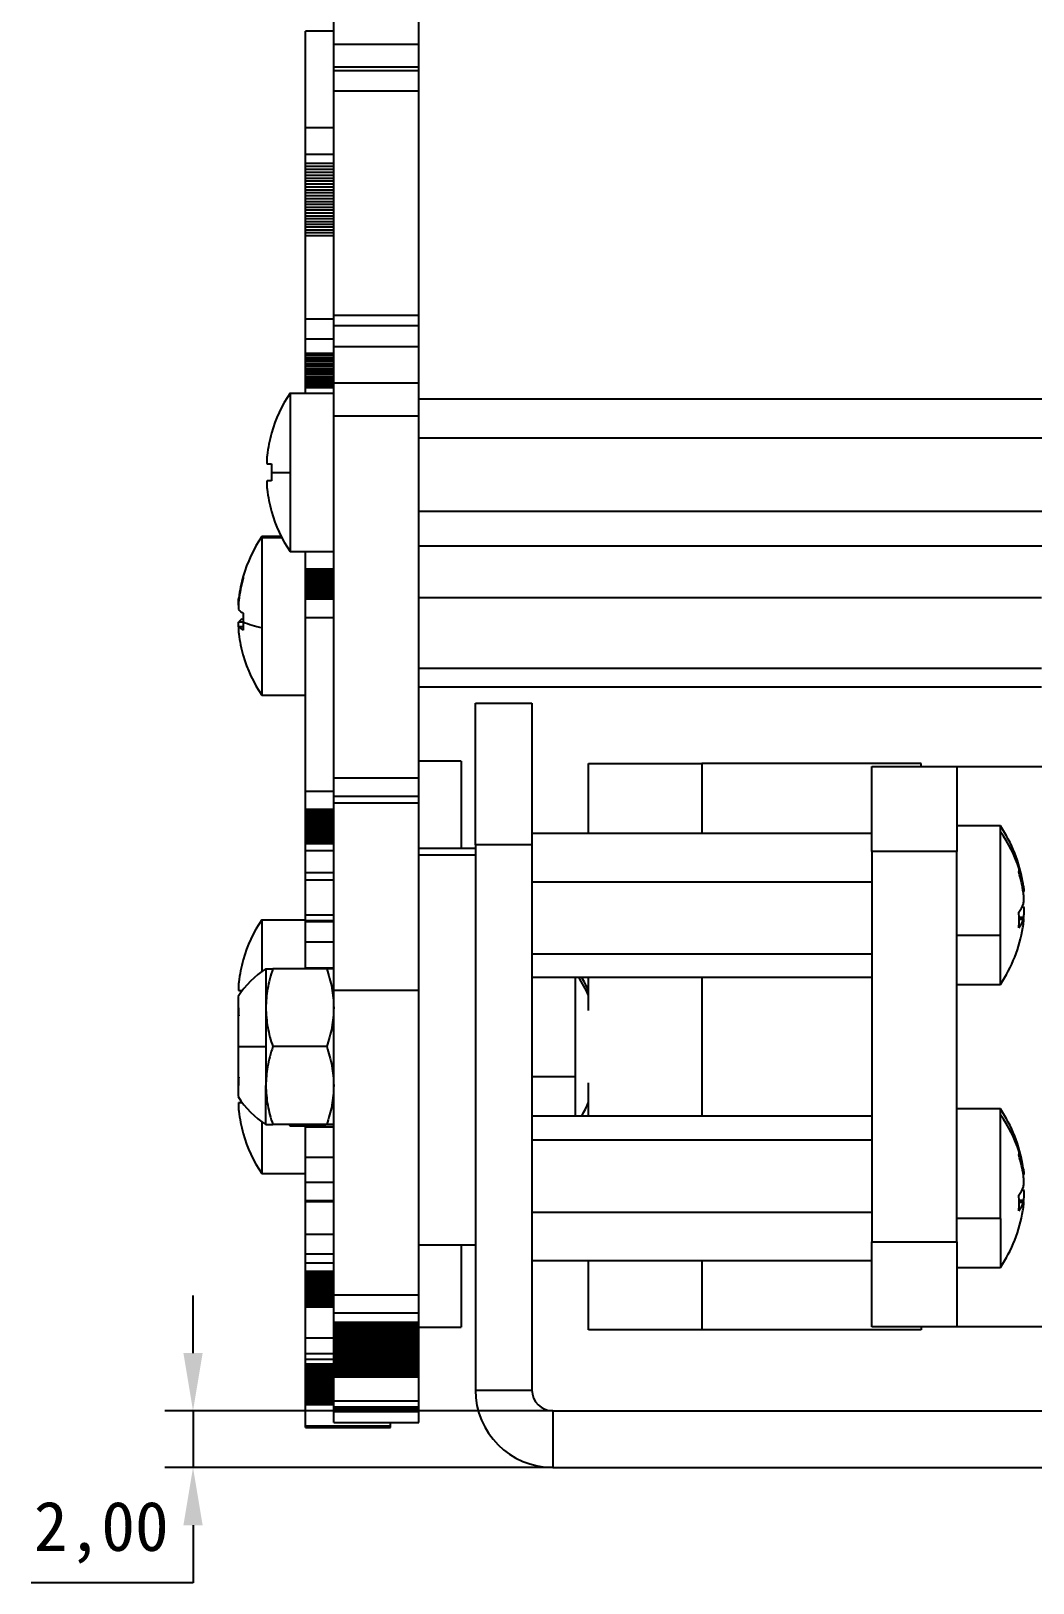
# Model space of a CAD drawing. Header units: millimetres. Extents: x 0 to 1189, y 0 to 841.
# Drawn here: x 188.5 to 259.3, y 164.7 to 274.3 of the extents above; entities that cross this region are included whole.
import ezdxf

# ---------------------------------------------------------------- set-up
doc = ezdxf.new("R2010")
doc.units = ezdxf.units.MM
doc.header["$PDSIZE"] = -1
doc.layers.add('标注层', color=4, linetype='Continuous', lineweight=25)
doc.dimstyles.new('ISO-25', dxfattribs={"dimtxt": 2.5, "dimasz": 2.5, "dimexe": 1.25, "dimexo": 0.625, "dimtad": 1, "dimtxsty": 'Standard', "dimcen": 2.5, "dimadec": 0, "dimazin": 0, "dimtfac": 1, "dimtmove": 0, "dimatfit": 3, "dimfxl": 1, "dimarcsym": 0})

# ---------------------------------------------------------------- blocks, each defined once
blk = doc.blocks.new('*D4')
at = {"layer": 'Defpoints', "color": 0, "transparency": 16777216}
for p in [(225.38, 176.83), (199.97, 172.83), (225.38, 172.83)]:
    blk.add_point(p, dxfattribs=at)
at = {"layer": '标注层', "color": 0, "lineweight": -2, "transparency": 16777216}
for p, q in [((199.97, 180.91), (199.97, 184.99)), ((225.38, 176.83), (197.97, 176.83)), ((199.97, 176.83), (199.97, 172.83)), ((225.38, 172.83), (197.97, 172.83)), ((199.97, 168.75), (199.97, 164.67)), ((199.97, 164.67), (188.53, 164.67))]:
    blk.add_line(p, q, dxfattribs=at)
at = {"layer": '标注层', "color": 0, "transparency": 16777216}
for points in [[(199.29, 180.91), (200.65, 180.91), (199.97, 176.83)], [(199.29, 168.75), (200.65, 168.75), (199.97, 172.83)]]:
    blk.add_solid(points, dxfattribs=at)
at = {"layer": '标注层', "color": 0, "transparency": 16777216, "insert": (193.49, 168.23), "char_height": 3.5, "attachment_point": 5}
blk.add_mtext('2,00', dxfattribs=at)

msp = doc.modelspace()

# ---------------------------------------------------------------- linework, layer by layer
at = {"color": 7, "linetype": 'Continuous', "lineweight": 25}
for p, q in [((209.911, 273.391), (209.911, 289.491)), ((215.911, 273.391), (215.911, 289.491)), ((209.911, 274.328), (207.911, 274.328)), ((207.911, 267.514), (207.911, 274.328)), ((209.911, 273.391), (215.911, 273.391)), ((209.911, 271.792), (209.911, 273.391)), ((215.911, 271.792), (215.911, 273.391)), ((209.911, 271.792), (215.911, 271.792)), ((209.911, 271.548), (209.911, 271.792)), ((209.911, 271.548), (215.911, 271.548)), ((209.911, 270.096), (209.911, 271.548)), ((215.911, 271.548), (215.911, 271.792)), ((215.911, 270.096), (215.911, 271.548)), ((209.911, 270.096), (215.911, 270.096)), ((209.911, 254.258), (209.911, 270.096)), ((215.911, 254.258), (215.911, 270.096)), ((207.911, 265.626), (207.911, 267.514)), ((207.911, 264.994), (207.911, 265.626)), ((207.911, 264.783), (207.911, 264.994)), ((207.911, 264.573), (207.911, 264.783)), ((207.911, 264.363), (207.911, 264.573)), ((207.911, 264.153), (207.911, 264.363)), ((207.911, 263.944), (207.911, 264.153)), ((207.911, 263.736), (207.911, 263.944)), ((207.911, 263.529), (207.911, 263.736)), ((207.911, 263.321), (207.911, 263.529)), ((207.911, 263.115), (207.911, 263.321)), ((207.911, 262.909), (207.911, 263.115)), ((207.911, 262.703), (207.911, 262.909)), ((207.911, 262.498), (207.911, 262.703)), ((207.911, 262.294), (207.911, 262.498)), ((207.911, 262.09), (207.911, 262.294)), ((207.911, 261.887), (207.911, 262.09)), ((207.911, 261.685), (207.911, 261.887)), ((207.911, 261.483), (207.911, 261.685)), ((207.911, 261.281), (207.911, 261.483)), ((207.911, 261.081), (207.911, 261.281)), ((207.911, 260.881), (207.911, 261.081)), ((207.911, 260.681), (207.911, 260.881)), ((207.911, 260.482), (207.911, 260.681)), ((207.911, 260.284), (207.911, 260.482)), ((207.911, 260.086), (207.911, 260.284)), ((207.911, 259.855), (207.911, 260.086)), ((209.911, 259.855), (207.911, 259.855)), ((207.911, 253.998), (207.911, 259.855)), ((207.911, 252.588), (207.911, 253.998)), ((209.911, 254.258), (215.911, 254.258)), ((209.911, 253.524), (209.911, 254.258)), ((209.911, 253.524), (215.911, 253.524)), ((209.911, 252.028), (209.911, 253.524)), ((215.911, 253.524), (215.911, 254.258)), ((215.911, 252.028), (215.911, 253.524)), ((207.911, 251.576), (207.911, 252.588)), ((207.911, 251.423), (207.911, 251.576)), ((207.911, 251.27), (207.911, 251.423)), ((207.911, 251.118), (207.911, 251.27)), ((209.911, 252.028), (215.911, 252.028)), ((209.911, 249.46), (209.911, 252.028)), ((215.911, 249.46), (215.911, 252.028)), ((207.911, 250.967), (207.911, 251.118)), ((207.911, 250.816), (207.911, 250.967)), ((207.911, 250.666), (207.911, 250.816)), ((207.911, 250.517), (207.911, 250.666)), ((207.911, 250.368), (207.911, 250.517)), ((207.911, 250.22), (207.911, 250.368)), ((207.911, 250.073), (207.911, 250.22)), ((207.911, 249.927), (207.911, 250.073)), ((207.911, 249.781), (207.911, 249.927)), ((207.911, 249.636), (207.911, 249.781)), ((207.911, 249.491), (207.911, 249.636)), ((207.911, 249.348), (207.911, 249.491)), ((207.911, 249.205), (207.911, 249.348)), ((207.911, 249.112), (207.911, 249.205)), ((209.911, 249.112), (207.911, 249.112)), ((207.911, 248.746), (207.911, 249.112)), ((209.911, 249.46), (215.911, 249.46)), ((209.911, 247.148), (209.911, 249.46)), ((215.911, 247.148), (215.911, 249.46)), ((206.826, 248.746), (206.826, 243.146)), ((206.826, 248.746), (209.911, 248.746)), ((215.911, 248.339), (265.911, 248.339)), ((209.911, 247.148), (215.911, 247.148)), ((209.911, 221.551), (209.911, 247.148)), ((215.911, 221.551), (215.911, 247.148)), ((205.519, 245.91), (205.503, 245.92)), ((215.911, 245.591), (265.911, 245.591)), ((205.201, 243.746), (205.519, 243.746)), ((205.519, 242.546), (205.201, 242.546)), ((205.503, 243.146), (206.826, 243.146)), ((206.826, 243.146), (206.826, 237.546)), ((215.911, 240.398), (265.911, 240.398)), ((206.203, 238.603), (204.826, 238.603)), ((204.826, 238.603), (204.826, 238.541)), ((204.826, 238.541), (204.826, 232.174)), ((206.826, 237.546), (209.911, 237.546)), ((207.911, 236.322), (207.911, 237.546)), ((215.911, 237.953), (265.911, 237.953)), ((207.911, 236.208), (207.911, 236.322)), ((207.911, 236.097), (207.911, 236.208)), ((207.911, 235.987), (207.911, 236.097)), ((207.911, 235.88), (207.911, 235.987)), ((207.911, 235.776), (207.911, 235.88)), ((207.911, 235.673), (207.911, 235.776)), ((207.911, 235.573), (207.911, 235.673)), ((207.911, 235.475), (207.911, 235.573)), ((207.911, 235.38), (207.911, 235.475)), ((207.911, 235.287), (207.911, 235.38)), ((207.911, 235.196), (207.911, 235.287)), ((207.911, 235.107), (207.911, 235.196)), ((207.911, 235.02), (207.911, 235.107)), ((207.911, 234.936), (207.911, 235.02)), ((207.911, 234.854), (207.911, 234.936)), ((207.911, 234.773), (207.911, 234.854)), ((207.911, 234.696), (207.911, 234.773)), ((207.911, 234.62), (207.911, 234.696)), ((207.911, 234.546), (207.911, 234.62)), ((207.911, 234.475), (207.911, 234.546)), ((207.911, 234.405), (207.911, 234.475)), ((207.911, 234.338), (207.911, 234.405)), ((207.911, 234.272), (207.911, 234.338)), ((207.911, 234.209), (207.911, 234.272)), ((207.911, 232.882), (207.911, 234.209)), ((215.911, 234.312), (259.911, 234.312)), ((207.911, 220.614), (207.911, 232.882)), ((203.509, 232.239), (203.139, 232.239)), ((204.826, 232.174), (204.826, 227.403)), ((215.911, 229.303), (259.911, 229.303)), ((204.826, 227.403), (207.911, 227.403)), ((215.911, 227.993), (259.911, 227.993)), ((219.911, 226.829), (223.911, 226.829)), ((219.911, 216.829), (219.911, 226.829)), ((223.911, 226.829), (223.911, 216.829)), ((218.911, 222.743), (215.911, 222.743)), ((218.911, 222.743), (218.911, 216.566)), ((209.911, 221.551), (215.911, 221.551)), ((209.911, 220.275), (209.911, 221.551)), ((215.911, 220.275), (215.911, 221.551)), ((227.911, 217.655), (227.911, 222.566)), ((227.911, 222.566), (235.911, 222.566)), ((235.911, 222.566), (235.911, 217.655)), ((251.411, 222.566), (235.911, 222.566)), ((247.911, 222.366), (253.911, 222.366)), ((247.911, 216.366), (247.911, 222.366)), ((251.411, 222.366), (251.411, 222.566)), ((253.911, 222.366), (253.911, 216.366)), ((253.911, 222.366), (284.411, 222.366)), ((207.911, 220.614), (209.911, 220.614)), ((207.911, 219.342), (207.911, 220.614)), ((207.911, 219.342), (209.911, 219.342)), ((207.911, 219.276), (207.911, 219.342)), ((209.911, 220.275), (215.911, 220.275)), ((209.911, 219.784), (209.911, 220.275)), ((209.911, 219.784), (215.911, 219.784)), ((209.911, 206.555), (209.911, 219.784)), ((215.911, 219.784), (215.911, 220.275)), ((215.911, 206.555), (215.911, 219.784)), ((207.911, 219.21), (207.911, 219.276)), ((207.911, 219.144), (207.911, 219.21)), ((207.911, 219.079), (207.911, 219.144)), ((207.911, 219.013), (207.911, 219.079)), ((207.911, 218.948), (207.911, 219.013)), ((207.911, 218.883), (207.911, 218.948)), ((207.911, 218.818), (207.911, 218.883)), ((207.911, 218.754), (207.911, 218.818)), ((207.911, 218.689), (207.911, 218.754)), ((207.911, 218.625), (207.911, 218.689)), ((207.911, 218.561), (207.911, 218.625)), ((207.911, 218.497), (207.911, 218.561)), ((207.911, 218.434), (207.911, 218.497)), ((207.911, 218.371), (207.911, 218.434)), ((207.911, 218.308), (207.911, 218.371)), ((207.911, 218.245), (207.911, 218.308)), ((207.911, 218.182), (207.911, 218.245)), ((207.911, 218.12), (207.911, 218.182)), ((207.911, 218.059), (207.911, 218.12)), ((207.911, 217.997), (207.911, 218.059)), ((207.911, 217.937), (207.911, 217.997)), ((207.911, 217.876), (207.911, 217.937)), ((207.911, 217.816), (207.911, 217.876)), ((207.911, 217.757), (207.911, 217.816)), ((207.911, 217.698), (207.911, 217.757)), ((207.911, 217.639), (207.911, 217.698)), ((207.911, 217.582), (207.911, 217.639)), ((207.911, 217.524), (207.911, 217.582)), ((207.911, 217.467), (207.911, 217.524)), ((207.911, 217.411), (207.911, 217.467)), ((207.911, 217.355), (207.911, 217.411)), ((207.911, 217.3), (207.911, 217.355)), ((207.911, 217.246), (207.911, 217.3)), ((207.911, 217.192), (207.911, 217.246)), ((207.911, 217.138), (207.911, 217.192)), ((207.911, 217.085), (207.911, 217.138)), ((223.911, 217.655), (247.911, 217.655)), ((256.996, 218.166), (253.911, 218.166)), ((256.996, 217.741), (256.996, 218.166)), ((256.996, 210.427), (256.996, 217.741)), ((207.911, 217.033), (207.911, 217.085)), ((207.911, 216.981), (207.911, 217.033)), ((207.911, 216.93), (207.911, 216.981)), ((207.911, 216.93), (209.911, 216.93)), ((207.911, 216.424), (207.911, 216.93)), ((207.911, 216.424), (209.911, 216.424)), ((207.911, 214.877), (207.911, 216.424)), ((219.911, 216.566), (215.911, 216.566)), ((215.911, 216.121), (219.911, 216.121)), ((223.911, 216.829), (219.911, 216.829)), ((219.911, 216.829), (219.911, 178.302)), ((223.911, 216.829), (223.911, 178.302)), ((253.911, 216.366), (247.911, 216.366)), ((247.911, 216.366), (247.911, 188.766)), ((253.911, 215.088), (253.911, 216.366)), ((253.911, 210.427), (253.911, 215.088)), ((207.911, 214.351), (207.911, 214.877)), ((207.911, 211.883), (207.911, 214.351)), ((223.911, 214.2), (247.911, 214.2)), ((258.609, 213.533), (258.683, 213.533)), ((207.911, 211.473), (207.911, 211.883)), ((204.826, 211.532), (204.826, 207.871)), ((204.826, 211.532), (207.911, 211.532)), ((207.911, 211.472), (207.911, 211.473)), ((207.911, 211.473), (209.911, 211.473)), ((207.911, 211.473), (207.911, 211.473)), ((207.911, 211.471), (207.911, 211.472)), ((207.911, 211.469), (207.911, 211.471)), ((207.911, 211.467), (207.911, 211.469)), ((207.911, 211.464), (207.911, 211.467)), ((207.911, 211.461), (207.911, 211.464)), ((207.911, 211.458), (207.911, 211.461)), ((207.911, 211.454), (207.911, 211.458)), ((207.911, 211.449), (207.911, 211.454)), ((207.911, 211.445), (207.911, 211.449)), ((207.911, 211.439), (207.911, 211.445)), ((207.911, 211.434), (207.911, 211.439)), ((207.911, 211.427), (207.911, 211.434)), ((207.911, 211.421), (207.911, 211.427)), ((207.911, 211.414), (207.911, 211.421)), ((207.911, 211.414), (209.911, 211.414)), ((207.911, 211.405), (207.911, 211.414)), ((207.911, 211.405), (209.911, 211.405)), ((207.911, 209.966), (207.911, 211.405)), ((258.683, 211.598), (258.318, 211.598)), ((207.911, 208.14), (207.911, 209.966)), ((256.996, 210.427), (253.911, 210.427)), ((253.911, 210.044), (253.911, 210.427)), ((253.911, 195.088), (253.911, 210.044)), ((256.996, 206.966), (256.996, 210.427)), ((203.503, 208.705), (203.519, 208.696)), ((223.911, 209.112), (247.911, 209.112)), ((205.111, 208.066), (205.111, 205.316)), ((209.42, 208.066), (205.602, 208.066)), ((207.911, 208.066), (207.911, 208.14)), ((223.911, 207.477), (247.911, 207.477)), ((226.996, 200.427), (226.996, 207.477)), ((227.911, 205.128), (227.911, 207.477)), ((235.911, 207.477), (235.911, 197.667)), ((203.201, 206.532), (203.45, 206.532)), ((209.911, 206.555), (215.911, 206.555)), ((209.911, 185.02), (209.911, 206.555)), ((215.911, 185.02), (215.911, 206.555)), ((253.911, 206.966), (256.996, 206.966)), ((203.147, 206.098), (203.147, 202.566)), ((205.111, 205.316), (205.111, 202.566)), ((203.147, 202.566), (205.111, 202.566)), ((203.147, 202.566), (203.147, 199.034)), ((205.111, 202.566), (205.111, 199.816)), ((209.42, 202.566), (205.602, 202.566)), ((205.111, 197.066), (205.111, 199.816)), ((226.996, 200.427), (223.911, 200.427)), ((226.996, 197.667), (226.996, 200.427)), ((227.911, 197.667), (227.911, 200.004)), ((203.45, 198.6), (203.201, 198.6)), ((223.911, 197.667), (247.911, 197.667)), ((256.996, 198.166), (253.911, 198.166)), ((256.996, 197.741), (256.996, 198.166)), ((256.996, 190.427), (256.996, 197.741)), ((204.826, 197.26), (204.826, 193.6)), ((209.42, 197.066), (205.602, 197.066)), ((206.759, 197.066), (206.826, 196.966)), ((206.826, 197.066), (206.826, 196.966)), ((206.826, 196.966), (207.911, 196.966)), ((207.911, 197.022), (207.911, 197.066)), ((207.911, 196.978), (207.911, 197.022)), ((207.911, 196.933), (207.911, 196.978)), ((207.911, 196.933), (209.911, 196.933)), ((207.911, 196.9), (207.911, 196.933)), ((207.911, 196.9), (209.911, 196.9)), ((207.911, 194.748), (207.911, 196.9)), ((223.911, 195.973), (247.911, 195.973)), ((207.911, 192.978), (207.911, 194.748)), ((253.911, 190.427), (253.911, 195.088)), ((204.826, 193.6), (207.911, 193.6)), ((258.609, 193.533), (258.683, 193.533)), ((207.911, 192.978), (209.911, 192.978)), ((207.911, 191.7), (207.911, 192.978)), ((207.911, 191.7), (209.911, 191.7)), ((207.911, 191.682), (207.911, 191.7)), ((207.911, 191.682), (209.911, 191.682)), ((207.911, 191.681), (207.911, 191.682)), ((207.911, 191.681), (209.911, 191.681)), ((207.911, 191.681), (207.911, 191.681)), ((207.911, 191.625), (207.911, 191.681)), ((207.911, 191.625), (209.911, 191.625)), ((207.911, 189.317), (207.911, 191.625)), ((223.911, 190.872), (247.911, 190.872)), ((258.683, 191.598), (258.318, 191.598)), ((256.996, 190.427), (253.911, 190.427)), ((253.911, 190.044), (253.911, 190.427)), ((253.911, 188.766), (253.911, 190.044)), ((256.996, 190.427), (256.996, 186.966)), ((207.911, 189.317), (209.911, 189.317)), ((207.911, 187.926), (207.911, 189.317)), ((247.911, 188.766), (253.911, 188.766)), ((247.911, 182.766), (247.911, 188.766)), ((253.911, 188.766), (253.911, 182.766)), ((207.911, 187.285), (207.911, 187.926)), ((215.911, 188.566), (219.911, 188.566)), ((218.911, 188.566), (218.911, 182.743)), ((207.911, 186.708), (207.911, 187.285)), ((207.911, 186.652), (207.911, 186.708)), ((207.911, 186.597), (207.911, 186.652)), ((207.911, 186.54), (207.911, 186.597)), ((207.911, 186.483), (207.911, 186.54)), ((207.911, 186.426), (207.911, 186.483)), ((207.911, 186.368), (207.911, 186.426)), ((223.911, 187.465), (247.911, 187.465)), ((227.911, 182.566), (227.911, 187.465)), ((235.911, 187.465), (235.911, 182.566)), ((253.911, 186.966), (256.996, 186.966)), ((207.911, 186.31), (207.911, 186.368)), ((207.911, 186.251), (207.911, 186.31)), ((207.911, 186.191), (207.911, 186.251)), ((207.911, 186.131), (207.911, 186.191)), ((207.911, 186.071), (207.911, 186.131)), ((207.911, 186.01), (207.911, 186.071)), ((207.911, 185.949), (207.911, 186.01)), ((207.911, 185.887), (207.911, 185.949)), ((207.911, 185.825), (207.911, 185.887)), ((207.911, 185.762), (207.911, 185.825)), ((207.911, 185.699), (207.911, 185.762)), ((207.911, 185.635), (207.911, 185.699)), ((207.911, 185.572), (207.911, 185.635)), ((207.911, 185.507), (207.911, 185.572)), ((207.911, 185.443), (207.911, 185.507)), ((207.911, 185.378), (207.911, 185.443)), ((207.911, 185.313), (207.911, 185.378)), ((207.911, 185.247), (207.911, 185.313)), ((207.911, 185.181), (207.911, 185.247)), ((207.911, 185.115), (207.911, 185.181)), ((207.911, 185.049), (207.911, 185.115)), ((207.911, 184.983), (207.911, 185.049)), ((207.911, 184.916), (207.911, 184.983)), ((207.911, 184.849), (207.911, 184.916)), ((207.911, 184.782), (207.911, 184.849)), ((207.911, 184.715), (207.911, 184.782)), ((207.911, 184.648), (207.911, 184.715)), ((207.911, 184.581), (207.911, 184.648)), ((207.911, 184.513), (207.911, 184.581)), ((207.911, 184.445), (207.911, 184.513)), ((207.911, 184.377), (207.911, 184.445)), ((207.911, 184.309), (207.911, 184.377)), ((207.911, 184.241), (207.911, 184.309)), ((207.911, 184.241), (209.911, 184.241)), ((207.911, 184.181), (207.911, 184.241)), ((209.911, 185.02), (215.911, 185.02)), ((209.911, 183.768), (209.911, 185.02)), ((215.911, 183.768), (215.911, 185.02)), ((207.911, 184.181), (209.911, 184.181)), ((207.911, 181.999), (207.911, 184.181)), ((209.911, 183.768), (215.911, 183.768)), ((209.911, 183.096), (209.911, 183.768)), ((215.911, 183.096), (215.911, 183.768)), ((209.911, 183.096), (215.911, 183.096)), ((209.911, 183.02), (209.911, 183.096)), ((209.911, 183.02), (215.911, 183.02)), ((209.911, 182.944), (209.911, 183.02)), ((209.911, 182.944), (215.911, 182.944)), ((209.911, 182.867), (209.911, 182.944)), ((209.911, 182.867), (215.911, 182.867)), ((209.911, 182.79), (209.911, 182.867)), ((209.911, 182.79), (215.911, 182.79)), ((209.911, 182.712), (209.911, 182.79)), ((209.911, 182.712), (215.911, 182.712)), ((209.911, 182.634), (209.911, 182.712)), ((209.911, 182.634), (215.911, 182.634)), ((209.911, 182.556), (209.911, 182.634)), ((209.911, 182.556), (215.911, 182.556)), ((209.911, 182.478), (209.911, 182.556)), ((209.911, 182.478), (215.911, 182.478)), ((209.911, 182.399), (209.911, 182.478)), ((209.911, 182.399), (215.911, 182.399)), ((209.911, 182.32), (209.911, 182.399)), ((209.911, 182.32), (215.911, 182.32)), ((209.911, 182.241), (209.911, 182.32)), ((209.911, 182.241), (215.911, 182.241)), ((209.911, 182.161), (209.911, 182.241)), ((209.911, 182.161), (215.911, 182.161)), ((209.911, 182.082), (209.911, 182.161)), ((209.911, 182.082), (215.911, 182.082)), ((209.911, 182.002), (209.911, 182.082)), ((215.911, 183.02), (215.911, 183.096)), ((215.911, 182.944), (215.911, 183.02)), ((215.911, 182.867), (215.911, 182.944)), ((215.911, 182.79), (215.911, 182.867)), ((215.911, 182.712), (215.911, 182.79)), ((215.911, 182.743), (218.911, 182.743)), ((215.911, 182.634), (215.911, 182.712)), ((215.911, 182.556), (215.911, 182.634)), ((215.911, 182.478), (215.911, 182.556)), ((215.911, 182.399), (215.911, 182.478)), ((215.911, 182.32), (215.911, 182.399)), ((215.911, 182.241), (215.911, 182.32)), ((215.911, 182.161), (215.911, 182.241)), ((215.911, 182.082), (215.911, 182.161)), ((215.911, 182.002), (215.911, 182.082)), ((235.911, 182.566), (227.911, 182.566)), ((251.411, 182.566), (235.911, 182.566)), ((253.911, 182.766), (247.911, 182.766)), ((251.411, 182.766), (251.411, 182.566)), ((284.411, 182.766), (253.911, 182.766)), ((207.911, 181.999), (209.911, 181.999)), ((207.911, 180.873), (207.911, 181.999)), ((209.911, 182.002), (215.911, 182.002)), ((209.911, 181.921), (209.911, 182.002)), ((209.911, 181.921), (215.911, 181.921)), ((209.911, 181.841), (209.911, 181.921)), ((209.911, 181.841), (215.911, 181.841)), ((209.911, 181.76), (209.911, 181.841)), ((209.911, 181.76), (215.911, 181.76)), ((209.911, 181.68), (209.911, 181.76)), ((209.911, 181.68), (215.911, 181.68)), ((209.911, 181.599), (209.911, 181.68)), ((209.911, 181.599), (215.911, 181.599)), ((209.911, 181.518), (209.911, 181.599)), ((209.911, 181.518), (215.911, 181.518)), ((209.911, 181.437), (209.911, 181.518)), ((209.911, 181.437), (215.911, 181.437)), ((209.911, 181.355), (209.911, 181.437)), ((209.911, 181.355), (215.911, 181.355)), ((209.911, 181.274), (209.911, 181.355)), ((209.911, 181.274), (215.911, 181.274)), ((209.911, 181.193), (209.911, 181.274)), ((209.911, 181.193), (215.911, 181.193)), ((209.911, 181.111), (209.911, 181.193)), ((209.911, 181.111), (215.911, 181.111)), ((209.911, 181.029), (209.911, 181.111)), ((209.911, 181.029), (215.911, 181.029)), ((209.911, 180.948), (209.911, 181.029)), ((209.911, 180.948), (215.911, 180.948)), ((209.911, 180.866), (209.911, 180.948)), ((215.911, 181.921), (215.911, 182.002)), ((215.911, 181.841), (215.911, 181.921)), ((215.911, 181.76), (215.911, 181.841)), ((215.911, 181.68), (215.911, 181.76)), ((215.911, 181.599), (215.911, 181.68)), ((215.911, 181.518), (215.911, 181.599)), ((215.911, 181.437), (215.911, 181.518)), ((215.911, 181.355), (215.911, 181.437)), ((215.911, 181.274), (215.911, 181.355)), ((215.911, 181.193), (215.911, 181.274)), ((215.911, 181.111), (215.911, 181.193)), ((215.911, 181.029), (215.911, 181.111)), ((215.911, 180.948), (215.911, 181.029)), ((215.911, 180.866), (215.911, 180.948)), ((207.911, 180.873), (209.911, 180.873)), ((207.911, 180.486), (207.911, 180.873)), ((207.911, 180.486), (209.911, 180.486)), ((207.911, 180.147), (207.911, 180.486)), ((207.911, 180.075), (207.911, 180.147)), ((207.911, 180.004), (207.911, 180.075)), ((207.911, 179.932), (207.911, 180.004)), ((207.911, 179.861), (207.911, 179.932)), ((207.911, 179.789), (207.911, 179.861)), ((209.911, 180.866), (215.911, 180.866)), ((209.911, 180.784), (209.911, 180.866)), ((209.911, 180.784), (215.911, 180.784)), ((209.911, 180.703), (209.911, 180.784)), ((209.911, 180.703), (215.911, 180.703)), ((209.911, 180.621), (209.911, 180.703)), ((209.911, 180.621), (215.911, 180.621)), ((209.911, 180.539), (209.911, 180.621)), ((209.911, 180.539), (215.911, 180.539)), ((209.911, 180.457), (209.911, 180.539)), ((209.911, 180.457), (215.911, 180.457)), ((209.911, 180.376), (209.911, 180.457)), ((209.911, 180.376), (215.911, 180.376)), ((209.911, 180.294), (209.911, 180.376)), ((209.911, 180.294), (215.911, 180.294)), ((209.911, 180.212), (209.911, 180.294)), ((209.911, 180.212), (215.911, 180.212)), ((209.911, 180.13), (209.911, 180.212)), ((209.911, 180.13), (215.911, 180.13)), ((209.911, 180.049), (209.911, 180.13)), ((209.911, 180.049), (215.911, 180.049)), ((209.911, 179.967), (209.911, 180.049)), ((209.911, 179.967), (215.911, 179.967)), ((209.911, 179.885), (209.911, 179.967)), ((209.911, 179.885), (215.911, 179.885)), ((209.911, 179.804), (209.911, 179.885)), ((215.911, 180.784), (215.911, 180.866)), ((215.911, 180.703), (215.911, 180.784)), ((215.911, 180.621), (215.911, 180.703)), ((215.911, 180.539), (215.911, 180.621)), ((215.911, 180.457), (215.911, 180.539)), ((215.911, 180.376), (215.911, 180.457)), ((215.911, 180.294), (215.911, 180.376)), ((215.911, 180.212), (215.911, 180.294)), ((215.911, 180.13), (215.911, 180.212)), ((215.911, 180.049), (215.911, 180.13)), ((215.911, 179.967), (215.911, 180.049)), ((215.911, 179.885), (215.911, 179.967)), ((215.911, 179.804), (215.911, 179.885)), ((207.911, 179.717), (207.911, 179.789)), ((207.911, 179.645), (207.911, 179.717)), ((207.911, 179.573), (207.911, 179.645)), ((207.911, 179.501), (207.911, 179.573)), ((207.911, 179.429), (207.911, 179.501)), ((207.911, 179.357), (207.911, 179.429)), ((207.911, 179.285), (207.911, 179.357)), ((207.911, 179.213), (207.911, 179.285)), ((207.911, 179.142), (207.911, 179.213)), ((207.911, 179.07), (207.911, 179.142)), ((207.911, 178.998), (207.911, 179.07)), ((207.911, 178.926), (207.911, 178.998)), ((207.911, 178.855), (207.911, 178.926)), ((207.911, 178.783), (207.911, 178.855)), ((207.911, 178.712), (207.911, 178.783)), ((209.911, 179.804), (215.911, 179.804)), ((209.911, 179.722), (209.911, 179.804)), ((209.911, 179.722), (215.911, 179.722)), ((209.911, 179.64), (209.911, 179.722)), ((209.911, 179.64), (215.911, 179.64)), ((209.911, 179.559), (209.911, 179.64)), ((209.911, 179.559), (215.911, 179.559)), ((209.911, 179.477), (209.911, 179.559)), ((209.911, 179.477), (215.911, 179.477)), ((209.911, 179.396), (209.911, 179.477)), ((209.911, 179.396), (215.911, 179.396)), ((209.911, 179.314), (209.911, 179.396)), ((209.911, 179.314), (215.911, 179.314)), ((209.911, 179.233), (209.911, 179.314)), ((209.911, 179.233), (215.911, 179.233)), ((209.911, 177.539), (209.911, 179.233)), ((215.911, 179.722), (215.911, 179.804)), ((215.911, 179.64), (215.911, 179.722)), ((215.911, 179.559), (215.911, 179.64)), ((215.911, 179.477), (215.911, 179.559)), ((215.911, 179.396), (215.911, 179.477)), ((215.911, 179.314), (215.911, 179.396)), ((215.911, 179.233), (215.911, 179.314)), ((215.911, 177.539), (215.911, 179.233)), ((207.911, 178.64), (207.911, 178.712)), ((207.911, 178.569), (207.911, 178.64)), ((207.911, 178.498), (207.911, 178.569)), ((207.911, 178.426), (207.911, 178.498)), ((207.911, 178.355), (207.911, 178.426)), ((207.911, 178.284), (207.911, 178.355)), ((207.911, 178.213), (207.911, 178.284)), ((207.911, 178.142), (207.911, 178.213)), ((207.911, 178.071), (207.911, 178.142)), ((207.911, 178), (207.911, 178.071)), ((207.911, 177.93), (207.911, 178)), ((207.911, 177.859), (207.911, 177.93)), ((207.911, 177.788), (207.911, 177.859)), ((207.911, 177.718), (207.911, 177.788)), ((207.911, 177.648), (207.911, 177.718)), ((219.911, 178.302), (223.911, 178.302)), ((207.911, 177.577), (207.911, 177.648)), ((207.911, 177.507), (207.911, 177.577)), ((207.911, 177.437), (207.911, 177.507)), ((207.911, 177.367), (207.911, 177.437)), ((207.911, 177.367), (209.911, 177.367)), ((207.911, 177.29), (207.911, 177.367)), ((207.911, 177.29), (209.911, 177.29)), ((207.911, 175.781), (207.911, 177.29)), ((209.911, 177.539), (215.911, 177.539)), ((209.911, 177.12), (209.911, 177.539)), ((209.911, 177.12), (215.911, 177.12)), ((209.911, 177.005), (209.911, 177.12)), ((209.911, 177.005), (215.911, 177.005)), ((209.911, 176.983), (209.911, 177.005)), ((209.911, 176.983), (215.911, 176.983)), ((209.911, 176.917), (209.911, 176.983)), ((209.911, 176.917), (215.911, 176.917)), ((209.911, 176.852), (209.911, 176.917)), ((209.911, 176.852), (215.911, 176.852)), ((209.911, 176.786), (209.911, 176.852)), ((209.911, 176.786), (215.911, 176.786)), ((209.911, 175.999), (209.911, 176.786)), ((215.911, 177.12), (215.911, 177.539)), ((215.911, 177.005), (215.911, 177.12)), ((215.911, 176.983), (215.911, 177.005)), ((215.911, 176.917), (215.911, 176.983)), ((215.911, 176.852), (215.911, 176.917)), ((215.911, 176.786), (215.911, 176.852)), ((215.911, 175.999), (215.911, 176.786)), ((225.384, 176.829), (225.384, 172.829)), ((225.384, 176.829), (298.911, 176.829)), ((207.911, 175.781), (213.911, 175.781)), ((207.911, 175.653), (207.911, 175.781)), ((207.911, 175.653), (213.911, 175.653)), ((207.911, 175.648), (207.911, 175.653)), ((207.911, 175.648), (213.911, 175.648)), ((209.911, 175.999), (215.911, 175.999)), ((213.911, 175.781), (213.911, 175.999)), ((213.911, 175.653), (213.911, 175.781)), ((213.911, 175.648), (213.911, 175.653)), ((225.384, 172.829), (298.911, 172.829))]:
    msp.add_line(p, q, dxfattribs=at)
at = {"color": 8, "linetype": 'Continuous', "lineweight": 25}
for p, q in [((207.911, 267.514), (209.911, 267.514)), ((207.911, 265.626), (209.911, 265.626)), ((207.911, 264.994), (209.911, 264.994)), ((207.911, 264.783), (209.911, 264.783)), ((207.911, 264.573), (209.911, 264.573)), ((207.911, 264.363), (209.911, 264.363)), ((207.911, 264.153), (209.911, 264.153)), ((207.911, 263.944), (209.911, 263.944)), ((207.911, 263.736), (209.911, 263.736)), ((207.911, 263.529), (209.911, 263.529)), ((207.911, 263.321), (209.911, 263.321)), ((207.911, 263.115), (209.911, 263.115)), ((207.911, 262.909), (209.911, 262.909)), ((207.911, 262.703), (209.911, 262.703)), ((207.911, 262.498), (209.911, 262.498)), ((207.911, 262.294), (209.911, 262.294)), ((207.911, 262.09), (209.911, 262.09)), ((207.911, 261.887), (209.911, 261.887)), ((207.911, 261.685), (209.911, 261.685)), ((207.911, 261.483), (209.911, 261.483)), ((207.911, 261.281), (209.911, 261.281)), ((207.911, 261.081), (209.911, 261.081)), ((207.911, 260.881), (209.911, 260.881)), ((207.911, 260.681), (209.911, 260.681)), ((207.911, 260.482), (209.911, 260.482)), ((207.911, 260.284), (209.911, 260.284)), ((207.911, 260.086), (209.911, 260.086)), ((207.911, 253.998), (209.911, 253.998)), ((207.911, 252.588), (209.911, 252.588)), ((207.911, 251.576), (209.911, 251.576)), ((207.911, 251.423), (209.911, 251.423)), ((207.911, 251.27), (209.911, 251.27)), ((207.911, 251.118), (209.911, 251.118)), ((207.911, 250.967), (209.911, 250.967)), ((207.911, 250.816), (209.911, 250.816)), ((207.911, 250.666), (209.911, 250.666)), ((207.911, 250.517), (209.911, 250.517)), ((207.911, 250.368), (209.911, 250.368)), ((207.911, 250.22), (209.911, 250.22)), ((207.911, 250.073), (209.911, 250.073)), ((207.911, 249.927), (209.911, 249.927)), ((207.911, 249.781), (209.911, 249.781)), ((207.911, 249.636), (209.911, 249.636)), ((207.911, 249.491), (209.911, 249.491)), ((207.911, 249.348), (209.911, 249.348)), ((207.911, 249.205), (209.911, 249.205)), ((204.826, 238.541), (206.234, 238.541)), ((207.911, 236.322), (209.911, 236.322)), ((207.911, 236.208), (209.911, 236.208)), ((207.911, 236.097), (209.911, 236.097)), ((207.911, 235.987), (209.911, 235.987)), ((207.911, 235.88), (209.911, 235.88)), ((207.911, 235.776), (209.911, 235.776)), ((207.911, 235.673), (209.911, 235.673)), ((207.911, 235.573), (209.911, 235.573)), ((207.911, 235.475), (209.911, 235.475)), ((207.911, 235.38), (209.911, 235.38)), ((207.911, 235.287), (209.911, 235.287)), ((207.911, 235.196), (209.911, 235.196)), ((207.911, 235.107), (209.911, 235.107)), ((207.911, 235.02), (209.911, 235.02)), ((207.911, 234.936), (209.911, 234.936)), ((207.911, 234.854), (209.911, 234.854)), ((207.911, 234.773), (209.911, 234.773)), ((207.911, 234.696), (209.911, 234.696)), ((203.201, 234.278), (203.225, 234.278)), ((207.911, 234.62), (209.911, 234.62)), ((207.911, 234.546), (209.911, 234.546)), ((207.911, 234.475), (209.911, 234.475)), ((207.911, 234.405), (209.911, 234.405)), ((207.911, 234.338), (209.911, 234.338)), ((207.911, 234.272), (209.911, 234.272)), ((207.911, 234.209), (209.911, 234.209)), ((203.201, 232.587), (203.503, 232.587)), ((207.911, 232.882), (209.911, 232.882)), ((203.509, 232.232), (203.201, 232.232)), ((207.911, 219.276), (209.911, 219.276)), ((207.911, 219.21), (209.911, 219.21)), ((207.911, 219.144), (209.911, 219.144)), ((207.911, 219.079), (209.911, 219.079)), ((207.911, 219.013), (209.911, 219.013)), ((207.911, 218.948), (209.911, 218.948)), ((207.911, 218.883), (209.911, 218.883)), ((207.911, 218.818), (209.911, 218.818)), ((207.911, 218.754), (209.911, 218.754)), ((207.911, 218.689), (209.911, 218.689)), ((207.911, 218.625), (209.911, 218.625)), ((207.911, 218.561), (209.911, 218.561)), ((207.911, 218.497), (209.911, 218.497)), ((207.911, 218.434), (209.911, 218.434)), ((207.911, 218.371), (209.911, 218.371)), ((207.911, 218.308), (209.911, 218.308)), ((207.911, 218.245), (209.911, 218.245)), ((207.911, 218.182), (209.911, 218.182)), ((207.911, 218.12), (209.911, 218.12)), ((207.911, 218.059), (209.911, 218.059)), ((207.911, 217.997), (209.911, 217.997)), ((207.911, 217.937), (209.911, 217.937)), ((207.911, 217.876), (209.911, 217.876)), ((207.911, 217.816), (209.911, 217.816)), ((207.911, 217.757), (209.911, 217.757)), ((207.911, 217.698), (209.911, 217.698)), ((207.911, 217.639), (209.911, 217.639)), ((207.911, 217.582), (209.911, 217.582)), ((207.911, 217.524), (209.911, 217.524)), ((207.911, 217.467), (209.911, 217.467)), ((207.911, 217.411), (209.911, 217.411)), ((207.911, 217.355), (209.911, 217.355)), ((207.911, 217.3), (209.911, 217.3)), ((207.911, 217.246), (209.911, 217.246)), ((207.911, 217.192), (209.911, 217.192)), ((207.911, 217.138), (209.911, 217.138)), ((207.911, 217.085), (209.911, 217.085)), ((207.911, 217.033), (209.911, 217.033)), ((207.911, 216.981), (209.911, 216.981)), ((207.911, 214.877), (209.911, 214.877)), ((207.911, 214.351), (209.911, 214.351)), ((258.548, 213.904), (258.621, 213.904)), ((207.911, 211.883), (209.911, 211.883)), ((258.621, 211.686), (258.317, 211.686)), ((207.911, 211.473), (209.911, 211.473)), ((207.911, 211.472), (209.911, 211.472)), ((207.911, 211.471), (209.911, 211.471)), ((207.911, 211.469), (209.911, 211.469)), ((207.911, 211.467), (209.911, 211.467)), ((207.911, 211.464), (209.911, 211.464)), ((207.911, 211.461), (209.911, 211.461)), ((207.911, 211.458), (209.911, 211.458)), ((207.911, 211.454), (209.911, 211.454)), ((207.911, 211.449), (209.911, 211.449)), ((207.911, 211.445), (209.911, 211.445)), ((207.911, 211.439), (209.911, 211.439)), ((207.911, 211.434), (209.911, 211.434)), ((207.911, 211.427), (209.911, 211.427)), ((207.911, 211.421), (209.911, 211.421)), ((258.621, 211.553), (258.319, 211.553)), ((207.911, 209.966), (209.911, 209.966)), ((207.911, 208.14), (209.911, 208.14)), ((207.911, 197.022), (209.311, 197.022)), ((207.911, 196.978), (209.343, 196.978)), ((207.911, 194.748), (209.911, 194.748)), ((258.548, 193.904), (258.621, 193.904)), ((207.911, 191.681), (209.911, 191.681)), ((258.621, 191.686), (258.317, 191.686)), ((258.621, 191.553), (258.319, 191.553)), ((207.911, 187.926), (209.911, 187.926)), ((207.911, 187.285), (209.911, 187.285)), ((207.911, 186.708), (209.911, 186.708)), ((207.911, 186.652), (209.911, 186.652)), ((207.911, 186.597), (209.911, 186.597)), ((207.911, 186.54), (209.911, 186.54)), ((207.911, 186.483), (209.911, 186.483)), ((207.911, 186.426), (209.911, 186.426)), ((207.911, 186.368), (209.911, 186.368)), ((207.911, 186.31), (209.911, 186.31)), ((207.911, 186.251), (209.911, 186.251)), ((207.911, 186.191), (209.911, 186.191)), ((207.911, 186.131), (209.911, 186.131)), ((207.911, 186.071), (209.911, 186.071)), ((207.911, 186.01), (209.911, 186.01)), ((207.911, 185.949), (209.911, 185.949)), ((207.911, 185.887), (209.911, 185.887)), ((207.911, 185.825), (209.911, 185.825)), ((207.911, 185.762), (209.911, 185.762)), ((207.911, 185.699), (209.911, 185.699)), ((207.911, 185.635), (209.911, 185.635)), ((207.911, 185.572), (209.911, 185.572)), ((207.911, 185.507), (209.911, 185.507)), ((207.911, 185.443), (209.911, 185.443)), ((207.911, 185.378), (209.911, 185.378)), ((207.911, 185.313), (209.911, 185.313)), ((207.911, 185.247), (209.911, 185.247)), ((207.911, 185.181), (209.911, 185.181)), ((207.911, 185.115), (209.911, 185.115)), ((207.911, 185.049), (209.911, 185.049)), ((207.911, 184.983), (209.911, 184.983)), ((207.911, 184.916), (209.911, 184.916)), ((207.911, 184.849), (209.911, 184.849)), ((207.911, 184.782), (209.911, 184.782)), ((207.911, 184.715), (209.911, 184.715)), ((207.911, 184.648), (209.911, 184.648)), ((207.911, 184.581), (209.911, 184.581)), ((207.911, 184.513), (209.911, 184.513)), ((207.911, 184.445), (209.911, 184.445)), ((207.911, 184.377), (209.911, 184.377)), ((207.911, 184.309), (209.911, 184.309)), ((207.911, 180.147), (209.911, 180.147)), ((207.911, 180.075), (209.911, 180.075)), ((207.911, 180.004), (209.911, 180.004)), ((207.911, 179.932), (209.911, 179.932)), ((207.911, 179.861), (209.911, 179.861)), ((207.911, 179.789), (209.911, 179.789)), ((207.911, 179.717), (209.911, 179.717)), ((207.911, 179.645), (209.911, 179.645)), ((207.911, 179.573), (209.911, 179.573)), ((207.911, 179.501), (209.911, 179.501)), ((207.911, 179.429), (209.911, 179.429)), ((207.911, 179.357), (209.911, 179.357)), ((207.911, 179.285), (209.911, 179.285)), ((207.911, 179.213), (209.911, 179.213)), ((207.911, 179.142), (209.911, 179.142)), ((207.911, 179.07), (209.911, 179.07)), ((207.911, 178.998), (209.911, 178.998)), ((207.911, 178.926), (209.911, 178.926)), ((207.911, 178.855), (209.911, 178.855)), ((207.911, 178.783), (209.911, 178.783)), ((207.911, 178.712), (209.911, 178.712)), ((207.911, 178.64), (209.911, 178.64)), ((207.911, 178.569), (209.911, 178.569)), ((207.911, 178.498), (209.911, 178.498)), ((207.911, 178.426), (209.911, 178.426)), ((207.911, 178.355), (209.911, 178.355)), ((207.911, 178.284), (209.911, 178.284)), ((207.911, 178.213), (209.911, 178.213)), ((207.911, 178.142), (209.911, 178.142)), ((207.911, 178.071), (209.911, 178.071)), ((207.911, 178), (209.911, 178)), ((207.911, 177.93), (209.911, 177.93)), ((207.911, 177.859), (209.911, 177.859)), ((207.911, 177.788), (209.911, 177.788)), ((207.911, 177.718), (209.911, 177.718)), ((207.911, 177.648), (209.911, 177.648)), ((207.911, 177.577), (209.911, 177.577)), ((207.911, 177.507), (209.911, 177.507)), ((207.911, 177.437), (209.911, 177.437))]:
    msp.add_line(p, q, dxfattribs=at)
at = {"color": 7, "linetype": 'Continuous', "lineweight": 25, "flags": 128}
for points in [[(258.587, 210.994), (258.595, 211.045), (258.621, 211.228)], [(258.587, 190.994), (258.595, 191.045), (258.621, 191.228)]]:
    msp.add_lwpolyline(points, dxfattribs=at)
at = {"color": 7, "linetype": 'Continuous', "lineweight": 25}
for centre, radius, start, end in [((215.111, 243.146), 10, 145.9442, 163.89789), ((215.111, 243.146), 9.982, 163.92348, 173.0954), ((216.71, 243.146), 11.206, 176.93186, 180.00099), ((216.709, 243.146), 11.206, 179.99899, 183.06819), ((215.111, 243.146), 9.982, 186.9046, 196.07652), ((206.314, 238.987), 1.606, 119.67367, 120.33561), ((215.111, 243.146), 10, 196.10211, 214.0558), ((213.111, 233.003), 10, 145.9442, 163.74044), ((212.904, 233.09), 9.775, 163.75146, 173.01854), ((203.756, 235.737), 0.252, 159.40039, 200.59961), ((212.904, 232.913), 9.775, 163.75149, 173.01861), ((203.94, 234.1), 1.005, 222.66867, 245.23541), ((203.941, 231.906), 1.005, 114.76759, 137.32834), ((214.529, 232.592), 11.026, 176.90543, 179.9976), ((205.904, 237.885), 5.811, 245.60055, 259.31172), ((214.378, 232.592), 10.874, 179.99527, 183.11608), ((203.941, 232.913), 1.005, 222.67166, 245.23241), ((212.904, 232.915), 9.775, 186.98128, 196.24872), ((203.681, 230.253), 0.177, 187.9771, 204.24137), ((213.111, 233.003), 10, 196.25956, 214.0558), ((248.711, 212.566), 10, 9.04035, 34.0558), ((249.785, 212.449), 8.944, 17.43484, 36.27657), ((250.079, 212.783), 8.615, 7.4763, 17.33282), ((256.85, 215.133), 1.469, 359.85323, 8.48664), ((256.483, 215.134), 1.836, 352.41023, 359.85006), ((250.078, 212.325), 8.615, 7.47639, 17.33273), ((256.72, 213.291), 2.002, 322.24209, 341.70008), ((248.747, 211.51), 9.572, 356.67876, 3.32124), ((213.111, 205.932), 10, 145.9442, 163.89789), ((248.711, 212.566), 10, 325.9442, 350.95965), ((256.72, 212.182), 2.002, 322.24209, 341.70008), ((213.111, 205.932), 9.982, 163.92348, 173.0954), ((208.653, 202.566), 6.542, 122.77908, 147.31966), ((218.711, 202.566), 10, 23.07392, 29.41386), ((208.653, 202.566), 6.542, 212.68034, 237.22092), ((218.711, 202.566), 10, 330.66659, 336.92608), ((213.111, 199.2), 9.982, 186.9046, 196.07652), ((248.711, 192.566), 10, 9.04035, 34.0558), ((249.785, 192.449), 8.944, 17.43484, 36.27657), ((199.492, 203.398), 8.043, 299.91552, 300.04775), ((213.111, 199.2), 10, 196.10211, 214.0558), ((250.078, 192.783), 8.615, 7.47635, 17.33266), ((256.85, 195.133), 1.469, 359.85309, 8.4865), ((256.483, 195.134), 1.836, 352.41038, 359.8499), ((250.079, 192.325), 8.615, 7.4763, 17.33282), ((256.72, 193.291), 2.002, 322.24199, 341.69958), ((248.747, 191.51), 9.572, 356.67876, 3.32124), ((248.711, 192.566), 10, 325.9442, 350.95965), ((256.72, 192.182), 2.002, 322.24199, 341.69958), ((225.384, 178.302), 5.473, 180, 270), ((225.384, 178.302), 1.473, 180, 270)]:
    msp.add_arc(centre, radius, start, end, dxfattribs=at)
at = {"color": 8, "linetype": 'Continuous', "lineweight": 25}
msp.add_arc((219.712, 202.403), 9.031, 24.77806, 34.18273, dxfattribs=at)
at = {"color": 7, "linetype": 'Continuous', "lineweight": 25}
for points, knots in [([(205.201, 244.346), (205.193, 244.268), (205.176, 244.111), (205.169, 243.912), (205.176, 243.774), (205.193, 243.755), (205.201, 243.746)], [0, 0, 0, 0, 0.2506904, 0.4997691, 0.7490793, 1, 1, 1, 1]), ([(205.201, 242.546), (205.193, 242.537), (205.176, 242.519), (205.169, 242.381), (205.176, 242.181), (205.193, 242.025), (205.201, 241.946)], [0, 0, 0, 0, 0.25068405, 0.49976449, 0.7490787, 1, 1, 1, 1]), ([(203.201, 233.774), (203.193, 233.771), (203.176, 233.766), (203.169, 233.873), (203.176, 234.05), (203.193, 234.202), (203.201, 234.278)], [0, 0, 0, 0, 0.25068343, 0.49976608, 0.74907308, 1, 1, 1, 1]), ([(203.201, 234.101), (203.193, 234.022), (203.176, 233.864), (203.169, 233.647), (203.176, 233.481), (203.193, 233.44), (203.201, 233.419)], [0, 0, 0, 0, 0.2506803, 0.4997638, 0.7490773, 1, 1, 1, 1]), ([(203.176, 232.239), (203.174, 232.277), (203.169, 232.388), (203.177, 232.524), (203.193, 232.566), (203.201, 232.587)], [0, 0, 0, 0, 0.2082381, 0.6028392, 1, 1, 1, 1]), ([(203.201, 232.232), (203.193, 232.234), (203.176, 232.239), (203.169, 232.133), (203.176, 231.956), (203.193, 231.804), (203.201, 231.727)], [0, 0, 0, 0, 0.25068677, 0.49976883, 0.74908111, 1, 1, 1, 1]), ([(258.621, 213.904), (258.629, 213.835), (258.646, 213.699), (258.654, 213.561), (258.647, 213.543), (258.643, 213.534)], [0, 0, 0, 0, 0.3347286, 0.6673157, 1, 1, 1, 1]), ([(258.621, 212.662), (258.629, 212.701), (258.646, 212.777), (258.653, 212.981), (258.646, 213.218), (258.629, 213.37), (258.621, 213.446)], [0, 0, 0, 0, 0.2506787, 0.4997613, 0.7490796, 1, 1, 1, 1]), ([(258.621, 212.469), (258.629, 212.431), (258.646, 212.354), (258.653, 212.151), (258.646, 211.914), (258.629, 211.762), (258.621, 211.686)], [0, 0, 0, 0, 0.2506819, 0.4997622, 0.7490805, 1, 1, 1, 1]), ([(258.621, 211.228), (258.629, 211.297), (258.646, 211.434), (258.653, 211.566), (258.646, 211.617), (258.629, 211.574), (258.621, 211.553)], [0, 0, 0, 0, 0.2506867, 0.4997675, 0.7490792, 1, 1, 1, 1]), ([(205.602, 208.066), (205.459, 207.594), (205.185, 206.691), (205.135, 205.76), (205.111, 205.316)], [0, 0, 0, 0, 0.5232591, 1, 1, 1, 1]), ([(205.111, 208.066), (205.137, 208.066), (205.187, 208.066), (205.464, 208.066), (205.602, 208.066)], [0, 0, 0, 0, 0.5019587, 1, 1, 1, 1]), ([(209.42, 208.066), (209.558, 207.615), (209.835, 206.713), (209.886, 205.781), (209.911, 205.316)], [0, 0, 0, 0, 0.5003784, 1, 1, 1, 1]), ([(209.911, 208.066), (209.886, 208.066), (209.835, 208.066), (209.558, 208.066), (209.42, 208.066)], [0, 0, 0, 0, 0.5019587, 1, 1, 1, 1]), ([(203.201, 207.132), (203.193, 207.053), (203.176, 206.897), (203.169, 206.697), (203.176, 206.559), (203.193, 206.541), (203.201, 206.532)], [0, 0, 0, 0, 0.25068478, 0.49976404, 0.74907845, 1, 1, 1, 1]), ([(203.201, 205.332), (203.193, 205.322), (203.176, 205.304), (203.169, 205.166), (203.176, 204.967), (203.193, 204.81), (203.201, 204.732)], [0, 0, 0, 0, 0.2506839, 0.4997647, 0.7490775, 1, 1, 1, 1]), ([(205.111, 205.316), (205.136, 204.85), (205.187, 203.918), (205.464, 203.016), (205.602, 202.566)], [0, 0, 0, 0, 0.5002506, 1, 1, 1, 1]), ([(209.911, 205.316), (209.886, 204.85), (209.835, 203.918), (209.558, 203.016), (209.42, 202.566)], [0, 0, 0, 0, 0.5002506, 1, 1, 1, 1]), ([(205.602, 202.566), (205.459, 202.094), (205.185, 201.191), (205.135, 200.26), (205.111, 199.816)], [0, 0, 0, 0, 0.5232575, 1, 1, 1, 1]), ([(209.42, 202.566), (209.558, 202.115), (209.835, 201.213), (209.886, 200.281), (209.911, 199.816)], [0, 0, 0, 0, 0.500377, 1, 1, 1, 1]), ([(203.201, 200.4), (203.193, 200.321), (203.176, 200.165), (203.169, 199.966), (203.176, 199.828), (203.193, 199.809), (203.201, 199.8)], [0, 0, 0, 0, 0.2506828, 0.4997669, 0.7490791, 1, 1, 1, 1]), ([(205.111, 199.816), (205.136, 199.35), (205.187, 198.418), (205.464, 197.516), (205.602, 197.066)], [0, 0, 0, 0, 0.50025171, 1, 1, 1, 1]), ([(209.911, 199.816), (209.886, 199.35), (209.835, 198.418), (209.558, 197.516), (209.42, 197.066)], [0, 0, 0, 0, 0.50025171, 1, 1, 1, 1]), ([(203.201, 198.6), (203.193, 198.591), (203.176, 198.572), (203.169, 198.435), (203.176, 198.235), (203.193, 198.079), (203.201, 198)], [0, 0, 0, 0, 0.2506858, 0.4997686, 0.7490785, 1, 1, 1, 1]), ([(205.111, 197.066), (205.137, 197.066), (205.187, 197.066), (205.464, 197.066), (205.602, 197.066)], [0, 0, 0, 0, 0.5019587, 1, 1, 1, 1]), ([(209.911, 197.066), (209.886, 197.066), (209.835, 197.066), (209.558, 197.066), (209.42, 197.066)], [0, 0, 0, 0, 0.5019587, 1, 1, 1, 1]), ([(258.621, 193.904), (258.629, 193.835), (258.646, 193.699), (258.654, 193.561), (258.647, 193.543), (258.643, 193.534)], [0, 0, 0, 0, 0.3347215, 0.6673162, 1, 1, 1, 1]), ([(258.621, 192.662), (258.629, 192.701), (258.646, 192.777), (258.653, 192.981), (258.646, 193.218), (258.629, 193.37), (258.621, 193.446)], [0, 0, 0, 0, 0.2506839, 0.4997674, 0.7490788, 1, 1, 1, 1]), ([(258.621, 192.469), (258.629, 192.431), (258.646, 192.354), (258.653, 192.151), (258.646, 191.914), (258.629, 191.762), (258.621, 191.686)], [0, 0, 0, 0, 0.25068712, 0.49976828, 0.74907962, 1, 1, 1, 1]), ([(258.621, 191.228), (258.629, 191.297), (258.646, 191.434), (258.653, 191.566), (258.646, 191.617), (258.629, 191.574), (258.621, 191.553)], [0, 0, 0, 0, 0.2506811, 0.4997672, 0.7490783, 1, 1, 1, 1])]:
    msp.add_open_spline(points, degree=3, knots=knots, dxfattribs=at)

# ---------------------------------------------------------------- dimensions: what is measured, and where the dimension line sits
at = {"layer": '标注层'}
dim = msp.add_linear_dim(base=(199.968, 172.829), p1=(225.384, 176.829), p2=(225.384, 172.829), angle=90, dimstyle='ISO-25', override={"dimtxt": 3.5, "dimasz": 4.08, "dimexe": 2, "dimexo": 0, "dimgap": 1.524, "dimtih": 1, "dimtoh": 1, "dimlfac": 0.5, "dimzin": 0, "dimadec": 2, "dimtzin": 0}, dxfattribs=at)
dim.commit()
dim.dimension.update_dxf_attribs({"geometry": '*D4', "text_midpoint": (193.486, 168.235)})

doc.saveas('drawing.dxf')
